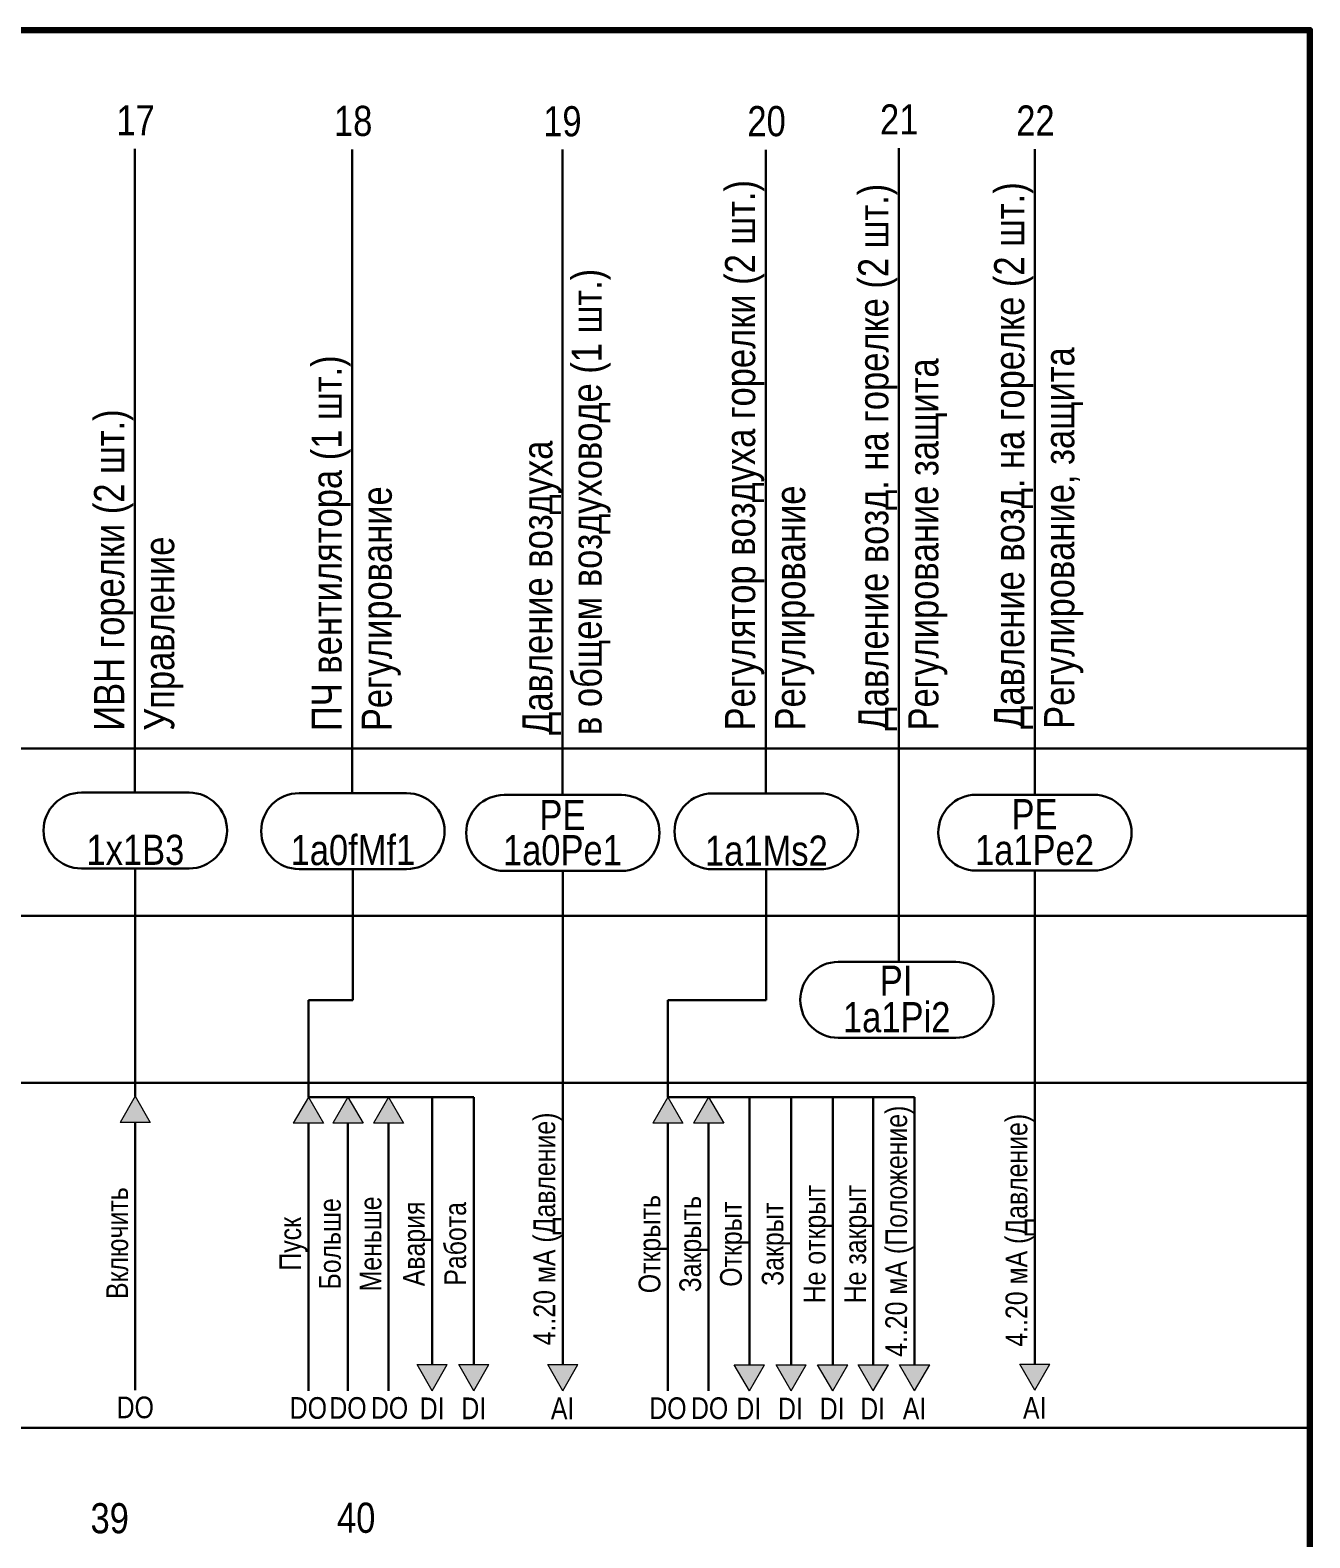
# Model space of a CAD drawing. Header units: millimetres. Extents: x -6000 to 26000, y -6000 to 26000.
# Drawn here: x 308.8 to 415, y -1065.1 to -940 of the extents above; entities that cross this region are included whole.
import ezdxf

# ---------------------------------------------------------------- set-up
doc = ezdxf.new("R2010")
doc.units = ezdxf.units.MM
doc.header["$MEASUREMENT"] = 0
for name, color, linetype, lineweight in [('0_Ном._пера__246', 7, 'Continuous', 100), ('2D - Общий_Ном._пера__1', 7, 'Continuous', 15), ('2D - Общий_Ном._пера__21', 7, 'Continuous', 30), ('Аннотация - Текст_Ном._пера__1', 7, 'Continuous', 15)]:
    doc.layers.add(name, color=color, linetype=linetype, lineweight=lineweight)
doc.layers.add('2D - Общий', color=7, linetype='Continuous')
doc.styles.add('СГЕНЕРИР_СТИЛЬ_1', font='')
doc.styles.get('СГЕНЕРИР_СТИЛЬ_1').set_extended_font_data('Arial Narrow')

# ---------------------------------------------------------------- blocks, each defined once
blk = doc.blocks.new('Линия_37', base_point=(317.49, -1028.48))
at = {"layer": '2D - Общий', "linetype": 'Continuous', "lineweight": 0, "true_color": 0x000000}
blk.add_hatch(color=18, dxfattribs=at).paths.add_polyline_path([(317.49, -1028.48), (316.24, -1030.65), (318.74, -1030.65)])
at = {"layer": '2D - Общий_Ном._пера__1', "color": 7, "linetype": 'Continuous', "lineweight": 15}
for p, q in [((317.49, -1028.48), (316.24, -1030.65)), ((317.49, -1028.48), (318.74, -1030.65)), ((318.74, -1030.65), (316.24, -1030.65))]:
    blk.add_line(p, q, dxfattribs=at)
at = {"layer": '2D - Общий_Ном._пера__21', "color": 7, "linetype": 'Continuous', "lineweight": 30}
blk.add_line((317.49, -1030.65), (317.49, -1052.86), dxfattribs=at)
blk = doc.blocks.new('Линия_42', base_point=(361.71, -1028.55))
at = {"layer": '2D - Общий', "linetype": 'Continuous', "lineweight": 0, "true_color": 0x000000}
blk.add_hatch(color=18, dxfattribs=at).paths.add_polyline_path([(361.71, -1028.55), (360.46, -1030.72), (362.96, -1030.72)])
at = {"layer": '2D - Общий_Ном._пера__1', "color": 7, "linetype": 'Continuous', "lineweight": 15}
for p, q in [((361.71, -1028.55), (360.46, -1030.72)), ((361.71, -1028.55), (362.96, -1030.72)), ((362.96, -1030.72), (360.46, -1030.72))]:
    blk.add_line(p, q, dxfattribs=at)
at = {"layer": '2D - Общий_Ном._пера__21', "color": 7, "linetype": 'Continuous', "lineweight": 30}
blk.add_line((361.71, -1030.72), (361.71, -1052.94), dxfattribs=at)
blk = doc.blocks.new('Линия_43', base_point=(365.09, -1028.55))
at = {"layer": '2D - Общий', "linetype": 'Continuous', "lineweight": 0, "true_color": 0x000000}
blk.add_hatch(color=18, dxfattribs=at).paths.add_polyline_path([(365.09, -1028.55), (363.84, -1030.72), (366.34, -1030.72)])
at = {"layer": '2D - Общий_Ном._пера__1', "color": 7, "linetype": 'Continuous', "lineweight": 15}
for p, q in [((365.09, -1028.55), (363.84, -1030.72)), ((365.09, -1028.55), (366.34, -1030.72)), ((366.34, -1030.72), (363.84, -1030.72))]:
    blk.add_line(p, q, dxfattribs=at)
at = {"layer": '2D - Общий_Ном._пера__21', "color": 7, "linetype": 'Continuous', "lineweight": 30}
blk.add_line((365.09, -1030.72), (365.09, -1052.94), dxfattribs=at)
blk = doc.blocks.new('Линия_44', base_point=(368.47, -1028.55))
at = {"layer": '2D - Общий', "linetype": 'Continuous', "lineweight": 0, "true_color": 0x000000}
blk.add_hatch(color=18, dxfattribs=at).paths.add_polyline_path([(368.47, -1052.94), (369.72, -1050.77), (367.22, -1050.77)])
at = {"layer": '2D - Общий_Ном._пера__1', "color": 7, "linetype": 'Continuous', "lineweight": 15}
for p, q in [((367.22, -1050.77), (369.72, -1050.77)), ((368.47, -1052.94), (367.22, -1050.77)), ((368.47, -1052.94), (369.72, -1050.77))]:
    blk.add_line(p, q, dxfattribs=at)
at = {"layer": '2D - Общий_Ном._пера__21', "color": 7, "linetype": 'Continuous', "lineweight": 30}
blk.add_line((368.47, -1028.55), (368.47, -1050.77), dxfattribs=at)
blk = doc.blocks.new('Линия_45', base_point=(371.94, -1028.55))
at = {"layer": '2D - Общий', "linetype": 'Continuous', "lineweight": 0, "true_color": 0x000000}
blk.add_hatch(color=18, dxfattribs=at).paths.add_polyline_path([(371.94, -1052.94), (373.19, -1050.77), (370.69, -1050.77)])
at = {"layer": '2D - Общий_Ном._пера__1', "color": 7, "linetype": 'Continuous', "lineweight": 15}
for p, q in [((370.69, -1050.77), (373.19, -1050.77)), ((371.94, -1052.94), (370.69, -1050.77)), ((371.94, -1052.94), (373.19, -1050.77))]:
    blk.add_line(p, q, dxfattribs=at)
at = {"layer": '2D - Общий_Ном._пера__21', "color": 7, "linetype": 'Continuous', "lineweight": 30}
blk.add_line((371.94, -1028.55), (371.94, -1050.77), dxfattribs=at)
blk = doc.blocks.new('Линия_46', base_point=(375.39, -1028.55))
at = {"layer": '2D - Общий', "linetype": 'Continuous', "lineweight": 0, "true_color": 0x000000}
blk.add_hatch(color=18, dxfattribs=at).paths.add_polyline_path([(375.39, -1052.94), (376.64, -1050.77), (374.14, -1050.77)])
at = {"layer": '2D - Общий_Ном._пера__1', "color": 7, "linetype": 'Continuous', "lineweight": 15}
for p, q in [((374.14, -1050.77), (376.64, -1050.77)), ((375.39, -1052.94), (374.14, -1050.77)), ((375.39, -1052.94), (376.64, -1050.77))]:
    blk.add_line(p, q, dxfattribs=at)
at = {"layer": '2D - Общий_Ном._пера__21', "color": 7, "linetype": 'Continuous', "lineweight": 30}
blk.add_line((375.39, -1028.55), (375.39, -1050.77), dxfattribs=at)
blk = doc.blocks.new('Линия_47', base_point=(378.76, -1028.55))
at = {"layer": '2D - Общий', "linetype": 'Continuous', "lineweight": 0, "true_color": 0x000000}
blk.add_hatch(color=18, dxfattribs=at).paths.add_polyline_path([(378.76, -1052.94), (380.01, -1050.77), (377.51, -1050.77)])
at = {"layer": '2D - Общий_Ном._пера__1', "color": 7, "linetype": 'Continuous', "lineweight": 15}
for p, q in [((377.51, -1050.77), (380.01, -1050.77)), ((378.76, -1052.94), (377.51, -1050.77)), ((378.76, -1052.94), (380.01, -1050.77))]:
    blk.add_line(p, q, dxfattribs=at)
at = {"layer": '2D - Общий_Ном._пера__21', "color": 7, "linetype": 'Continuous', "lineweight": 30}
blk.add_line((378.76, -1028.55), (378.76, -1050.77), dxfattribs=at)
blk = doc.blocks.new('Линия_48', base_point=(382.19, -1028.55))
at = {"layer": '2D - Общий', "linetype": 'Continuous', "lineweight": 0, "true_color": 0x000000}
blk.add_hatch(color=18, dxfattribs=at).paths.add_polyline_path([(382.19, -1052.94), (383.44, -1050.77), (380.94, -1050.77)])
at = {"layer": '2D - Общий_Ном._пера__1', "color": 7, "linetype": 'Continuous', "lineweight": 15}
for p, q in [((380.94, -1050.77), (383.44, -1050.77)), ((382.19, -1052.94), (380.94, -1050.77)), ((382.19, -1052.94), (383.44, -1050.77))]:
    blk.add_line(p, q, dxfattribs=at)
at = {"layer": '2D - Общий_Ном._пера__21', "color": 7, "linetype": 'Continuous', "lineweight": 30}
blk.add_line((382.19, -1028.55), (382.19, -1050.77), dxfattribs=at)
blk = doc.blocks.new('Линия_72', base_point=(392.17, -1028.5))
at = {"layer": '2D - Общий', "linetype": 'Continuous', "lineweight": 0, "true_color": 0x000000}
blk.add_hatch(color=18, dxfattribs=at).paths.add_polyline_path([(392.17, -1052.88), (393.42, -1050.72), (390.92, -1050.72)])
at = {"layer": '2D - Общий_Ном._пера__1', "color": 7, "linetype": 'Continuous', "lineweight": 15}
for p, q in [((390.92, -1050.72), (393.42, -1050.72)), ((392.17, -1052.88), (390.92, -1050.72)), ((392.17, -1052.88), (393.42, -1050.72))]:
    blk.add_line(p, q, dxfattribs=at)
at = {"layer": '2D - Общий_Ном._пера__21', "color": 7, "linetype": 'Continuous', "lineweight": 30}
blk.add_line((392.17, -1028.5), (392.17, -1050.72), dxfattribs=at)
blk = doc.blocks.new('Линия_75', base_point=(335.15, -1028.54))
at = {"layer": '2D - Общий', "linetype": 'Continuous', "lineweight": 0, "true_color": 0x000000}
blk.add_hatch(color=18, dxfattribs=at).paths.add_polyline_path([(335.15, -1028.54), (333.9, -1030.7), (336.4, -1030.7)])
at = {"layer": '2D - Общий_Ном._пера__1', "color": 7, "linetype": 'Continuous', "lineweight": 15}
for p, q in [((335.15, -1028.54), (333.9, -1030.7)), ((335.15, -1028.54), (336.4, -1030.7)), ((336.4, -1030.7), (333.9, -1030.7))]:
    blk.add_line(p, q, dxfattribs=at)
at = {"layer": '2D - Общий_Ном._пера__21', "color": 7, "linetype": 'Continuous', "lineweight": 30}
blk.add_line((335.15, -1030.7), (335.15, -1052.92), dxfattribs=at)
blk = doc.blocks.new('Линия_76', base_point=(338.52, -1028.54))
at = {"layer": '2D - Общий', "linetype": 'Continuous', "lineweight": 0, "true_color": 0x000000}
blk.add_hatch(color=18, dxfattribs=at).paths.add_polyline_path([(338.52, -1028.54), (337.27, -1030.7), (339.77, -1030.7)])
at = {"layer": '2D - Общий_Ном._пера__1', "color": 7, "linetype": 'Continuous', "lineweight": 15}
for p, q in [((338.52, -1028.54), (337.27, -1030.7)), ((338.52, -1028.54), (339.77, -1030.7)), ((339.77, -1030.7), (337.27, -1030.7))]:
    blk.add_line(p, q, dxfattribs=at)
at = {"layer": '2D - Общий_Ном._пера__21', "color": 7, "linetype": 'Continuous', "lineweight": 30}
blk.add_line((338.52, -1030.7), (338.52, -1052.92), dxfattribs=at)
blk = doc.blocks.new('Линия_77', base_point=(342.13, -1028.54))
at = {"layer": '2D - Общий', "linetype": 'Continuous', "lineweight": 0, "true_color": 0x000000}
blk.add_hatch(color=18, dxfattribs=at).paths.add_polyline_path([(342.13, -1052.92), (343.38, -1050.75), (340.88, -1050.75)])
at = {"layer": '2D - Общий_Ном._пера__1', "color": 7, "linetype": 'Continuous', "lineweight": 15}
for p, q in [((340.88, -1050.75), (343.38, -1050.75)), ((342.13, -1052.92), (340.88, -1050.75)), ((342.13, -1052.92), (343.38, -1050.75))]:
    blk.add_line(p, q, dxfattribs=at)
at = {"layer": '2D - Общий_Ном._пера__21', "color": 7, "linetype": 'Continuous', "lineweight": 30}
blk.add_line((342.13, -1028.54), (342.13, -1050.75), dxfattribs=at)
blk = doc.blocks.new('Линия_78', base_point=(345.59, -1028.54))
at = {"layer": '2D - Общий', "linetype": 'Continuous', "lineweight": 0, "true_color": 0x000000}
blk.add_hatch(color=18, dxfattribs=at).paths.add_polyline_path([(345.59, -1052.92), (346.84, -1050.75), (344.34, -1050.75)])
at = {"layer": '2D - Общий_Ном._пера__1', "color": 7, "linetype": 'Continuous', "lineweight": 15}
for p, q in [((344.34, -1050.75), (346.84, -1050.75)), ((345.59, -1052.92), (344.34, -1050.75)), ((345.59, -1052.92), (346.84, -1050.75))]:
    blk.add_line(p, q, dxfattribs=at)
at = {"layer": '2D - Общий_Ном._пера__21', "color": 7, "linetype": 'Continuous', "lineweight": 30}
blk.add_line((345.59, -1028.54), (345.59, -1050.75), dxfattribs=at)
blk = doc.blocks.new('Линия_79', base_point=(352.98, -1028.54))
at = {"layer": '2D - Общий', "linetype": 'Continuous', "lineweight": 0, "true_color": 0x000000}
blk.add_hatch(color=18, dxfattribs=at).paths.add_polyline_path([(352.98, -1052.92), (354.23, -1050.75), (351.73, -1050.75)])
at = {"layer": '2D - Общий_Ном._пера__1', "color": 7, "linetype": 'Continuous', "lineweight": 15}
for p, q in [((351.73, -1050.75), (354.23, -1050.75)), ((352.98, -1052.92), (351.73, -1050.75)), ((352.98, -1052.92), (354.23, -1050.75))]:
    blk.add_line(p, q, dxfattribs=at)
at = {"layer": '2D - Общий_Ном._пера__21', "color": 7, "linetype": 'Continuous', "lineweight": 30}
blk.add_line((352.98, -1028.54), (352.98, -1050.75), dxfattribs=at)
blk = doc.blocks.new('Линия_80', base_point=(331.86, -1028.54))
at = {"layer": '2D - Общий', "linetype": 'Continuous', "lineweight": 0, "true_color": 0x000000}
blk.add_hatch(color=18, dxfattribs=at).paths.add_polyline_path([(331.86, -1028.54), (330.61, -1030.7), (333.11, -1030.7)])
at = {"layer": '2D - Общий_Ном._пера__1', "color": 7, "linetype": 'Continuous', "lineweight": 15}
for p, q in [((331.86, -1028.54), (330.61, -1030.7)), ((331.86, -1028.54), (333.11, -1030.7)), ((333.11, -1030.7), (330.61, -1030.7))]:
    blk.add_line(p, q, dxfattribs=at)
at = {"layer": '2D - Общий_Ном._пера__21', "color": 7, "linetype": 'Continuous', "lineweight": 30}
blk.add_line((331.86, -1030.7), (331.86, -1052.92), dxfattribs=at)

msp = doc.modelspace()

# ---------------------------------------------------------------- linework, layer by layer
at = {"layer": '0_Ном._пера__246', "color": 7, "linetype": 'Continuous', "lineweight": 100, "flags": 128}
msp.add_lwpolyline([(415, -1226.99), (415, -939.99), (20, -939.99), (20, -1226.99)], close=True, dxfattribs=at)
at = {"layer": '2D - Общий_Ном._пера__21', "color": 7, "linetype": 'Continuous', "lineweight": 30}
for p, q in [((380.89, -1017.33), (380.89, -949.78)), ((317.45, -1003.27), (317.45, -949.84)), ((335.51, -1003.32), (335.51, -949.89)), ((352.95, -1003.47), (352.95, -949.89)), ((369.83, -1003.34), (369.83, -949.91)), ((392.17, -1003.46), (392.17, -949.86)), ((20, -999.62), (415, -999.62)), ((313.02, -1003.27), (321.96, -1003.27)), ((331.09, -1003.32), (340.02, -1003.32)), ((348.11, -1003.47), (357.86, -1003.47)), ((365.41, -1003.34), (374.34, -1003.34)), ((387.3, -1003.46), (397.05, -1003.46)), ((313.02, -1009.57), (321.96, -1009.57)), ((317.49, -1009.57), (317.49, -1028.48)), ((331.09, -1009.62), (340.02, -1009.62)), ((335.55, -1009.62), (335.55, -1020.49)), ((348.11, -1009.77), (357.86, -1009.77)), ((352.98, -1009.77), (352.98, -1028.54)), ((365.41, -1009.64), (374.34, -1009.64)), ((369.87, -1009.64), (369.87, -1020.49)), ((387.3, -1009.75), (397.05, -1009.75)), ((392.17, -1009.75), (392.17, -1028.5)), ((20, -1013.49), (415, -1013.49)), ((375.85, -1017.33), (385.6, -1017.33)), ((335.55, -1020.49), (331.86, -1020.49)), ((331.86, -1020.49), (331.86, -1028.54)), ((369.87, -1020.49), (361.71, -1020.49)), ((361.71, -1020.49), (361.71, -1028.55)), ((375.85, -1023.62), (385.6, -1023.62)), ((20, -1027.37), (415, -1027.37)), ((331.86, -1028.54), (345.59, -1028.54)), ((361.71, -1028.55), (382.19, -1028.55)), ((20, -1055.99), (415, -1055.99))]:
    msp.add_line(p, q, dxfattribs=at)
for centre, start, end in [((313.02, -1006.42), 90, 270), ((321.96, -1006.42), 270, 90), ((331.09, -1006.47), 90, 270), ((340.02, -1006.47), 270, 90), ((348.11, -1006.62), 90, 270), ((357.86, -1006.62), 270, 90), ((365.41, -1006.49), 90, 270), ((374.34, -1006.49), 270, 90), ((387.3, -1006.6), 90, 270), ((397.05, -1006.6), 270, 90), ((375.85, -1020.48), 90, 270), ((385.6, -1020.48), 270, 90)]:
    msp.add_arc(centre, 3.15, start, end, dxfattribs=at)

# ---------------------------------------------------------------- block references
at = {"layer": '2D - Общий', "color": 7, "linetype": 'Continuous', "lineweight": 30}
for name, p in [('Линия_37', (317.49, -1028.48)), ('Линия_80', (331.86, -1028.54)), ('Линия_75', (335.15, -1028.54)), ('Линия_76', (338.52, -1028.54)), ('Линия_77', (342.13, -1028.54)), ('Линия_78', (345.59, -1028.54)), ('Линия_79', (352.98, -1028.54)), ('Линия_42', (361.71, -1028.55)), ('Линия_43', (365.09, -1028.55)), ('Линия_44', (368.47, -1028.55)), ('Линия_45', (371.94, -1028.55)), ('Линия_46', (375.39, -1028.55)), ('Линия_47', (378.76, -1028.55)), ('Линия_48', (382.19, -1028.55)), ('Линия_72', (392.17, -1028.5))]:
    msp.add_blockref(name, p, dxfattribs=at)

# ---------------------------------------------------------------- texts
at = {"layer": 'Аннотация - Текст_Ном._пера__1', "color": 7, "linetype": 'Continuous', "lineweight": 15, "attachment_point": 2, "style": 'СГЕНЕРИР_СТИЛЬ_1'}
for s, insert, char_height in [('\\A1;{\\pqc;\\fArial Narrow|b0|i0|c204|p34;17}', (317.52, -946.22), 2.5), ('\\A1;{\\pqc;\\fArial Narrow|b0|i0|c204|p34;1\\fArial Narrow|b0|i0|c204|p34;8}', (335.58, -946.27), 2.5), ('\\A1;{\\pqc;\\fArial Narrow|b0|i0|c204|p34;19}', (352.95, -946.3), 2.5), ('\\A1;{\\pqc;\\fArial Narrow|b0|i0|c204|p34;2\\fArial Narrow|b0|i0|c204|p34;0}', (369.9, -946.29), 2.5), ('\\A1;{\\pqc;\\fArial Narrow|b0|i0|c204|p34;2\\fArial Narrow|b0|i0|c204|p34;1}', (380.91, -946.15), 2.5), ('\\A1;{\\pqc;\\fArial Narrow|b0|i0|c204|p34;2\\fArial Narrow|b0|i0|c204|p34;2}', (392.22, -946.24), 2.5), ('\\A1;{\\pqc;\\fArial Narrow|b0|i0|c204|p34;P\\fArial Narrow|b0|i0|c204|p34;E}', (352.95, -1003.89), 2.5), ('\\A1;{\\pqc;\\fArial Narrow|b0|i0|c204|p34;P\\fArial Narrow|b0|i0|c204|p34;E}', (392.14, -1003.81), 2.5), ('\\A1;{\\pqc;\\fArial Narrow|b0|i0|c204|p34;1x1B3}', (317.5, -1006.77), 2.5), ('\\A1;{\\pqc;\\fArial Narrow|b0|i0|c204|p34;1a0fMf1}', (335.56, -1006.79), 2.5), ('\\A1;{\\pqc;\\fArial Narrow|b0|i0|c204|p34;1a0Pe1}', (352.95, -1006.8), 2.5), ('\\A1;{\\pqc;\\fArial Narrow|b0|i0|c204|p34;1a1Ms2}', (369.88, -1006.84), 2.5), ('\\A1;{\\pqc;\\fArial Narrow|b0|i0|c204|p34;1a1Pe\\fArial Narrow|b0|i0|c204|p34;2}', (392.14, -1006.78), 2.5), ('\\A1;{\\pqc;\\fArial Narrow|b0|i0|c204|p34;P\\fArial Narrow|b0|i0|c204|p34;I}', (380.65, -1017.63), 2.5), ('\\A1;{\\pqc;\\fArial Narrow|b0|i0|c204|p34;1a1Pi\\fArial Narrow|b0|i0|c204|p34;2}', (380.7, -1020.66), 2.5), ('\\A1;{\\pqc;\\fArial Narrow|b0|i0|c204|p34;DO}', (317.49, -1053.4), 1.8), ('\\A1;{\\pqc;\\fArial Narrow|b0|i0|c204|p34;DO}', (331.86, -1053.45), 1.8), ('\\A1;{\\pqc;\\fArial Narrow|b0|i0|c204|p34;DO}', (335.15, -1053.45), 1.8), ('\\A1;{\\pqc;\\fArial Narrow|b0|i0|c204|p34;D\\fArial Narrow|b0|i0|c204|p34;O}', (338.6, -1053.45), 1.8), ('\\A1;{\\pqc;\\fArial Narrow|b0|i0|c204|p34;DI}', (342.13, -1053.48), 1.8), ('\\A1;{\\pqc;\\fArial Narrow|b0|i0|c204|p34;DI}', (345.59, -1053.48), 1.8), ('\\A1;{\\pqc;\\fArial Narrow|b0|i0|c204|p34;AI}', (352.97, -1053.48), 1.8), ('\\A1;{\\pqc;\\fArial Narrow|b0|i0|c204|p34;DO}', (361.71, -1053.47), 1.8), ('\\A1;{\\pqc;\\fArial Narrow|b0|i0|c204|p34;D\\fArial Narrow|b0|i0|c204|p34;O}', (365.17, -1053.47), 1.8), ('\\A1;{\\pqc;\\fArial Narrow|b0|i0|c204|p34;DI}', (368.42, -1053.5), 1.8), ('\\A1;{\\pqc;\\fArial Narrow|b0|i0|c204|p34;DI}', (371.88, -1053.5), 1.8), ('\\A1;{\\pqc;\\fArial Narrow|b0|i0|c204|p34;DI}', (375.34, -1053.5), 1.8), ('\\A1;{\\pqc;\\fArial Narrow|b0|i0|c204|p34;DI}', (378.7, -1053.5), 1.8), ('\\A1;{\\pqc;\\fArial Narrow|b0|i0|c204|p34;AI}', (382.18, -1053.5), 1.8), ('\\A1;{\\pqc;\\fArial Narrow|b0|i0|c204|p34;AI}', (392.16, -1053.45), 1.8), ('\\A1;{\\pqc;\\fArial Narrow|b0|i0|c204|p34;39}', (315.37, -1062.25), 2.5), ('\\A1;{\\pqc;\\fArial Narrow|b0|i0|c204|p34;4\\fArial Narrow|b0|i0|c204|p34;0}', (335.83, -1062.21), 2.5)]:
    msp.add_mtext(s, dxfattribs=dict(at, insert=insert, char_height=char_height))
at = {"layer": 'Аннотация - Текст_Ном._пера__1', "color": 7, "linetype": 'Continuous', "lineweight": 15, "char_height": 2.5, "rotation": 90, "style": 'СГЕНЕРИР_СТИЛЬ_1'}
for s, insert, attachment_point, line_spacing_factor in [('\\A1;{\\pqc;\\fArial Narrow|b0|i0|c204|p34;Рег\\fArial Narrow|b0|i0|c204|p34;улятор\\fArial Narrow|b0|i0|c204|p34; воздуха горелки (\\fArial Narrow|b0|i0|c204|p34;2 шт.\\fArial Narrow|b0|i0|c204|p34;)\\P\\pql;\\fArial Narrow|b0|i0|c204|p34;Регулирование}', (366.45, -975.27), 2, 0.996562), ('\\A1;{\\pqc;\\fArial Narrow|b0|i0|c204|p34;Давление возд. на горелке (\\fArial Narrow|b0|i0|c204|p34;2 шт.\\fArial Narrow|b0|i0|c204|p34;)\\P\\pql;\\fArial Narrow|b0|i0|c204|p34;Регулирование защита}', (377.51, -975.43), 2, 0.996562), ('\\A1;{\\pqc;\\fArial Narrow|b0|i0|c204|p34;Давление возд. на горелке (\\fArial Narrow|b0|i0|c204|p34;2 шт.\\fArial Narrow|b0|i0|c204|p34;)\\P\\pql;\\fArial Narrow|b0|i0|c204|p34;Регулирование, защита}', (388.79, -975.3), 2, 0.996562), ('\\A1;{\\pql;\\fArial Narrow|b0|i0|c204|p34;Давление воздуха\\P\\pql;\\fArial Narrow|b0|i0|c204|p34;в общем\\fArial Narrow|b0|i0|c204|p34; \\fArial Narrow|b0|i0|c204|p34;воздуховоде (\\fArial Narrow|b0|i0|c204|p34;1 шт.\\fArial Narrow|b0|i0|c204|p34;)}', (349.62, -998.49), 1, 0.982914), ('\\A1;{\\pqc;\\fArial Narrow|b0|i0|c204|p34;ПЧ \\fArial Narrow|b0|i0|c204|p34;вентилятора \\fArial Narrow|b0|i0|c204|p34;(\\fArial Narrow|b0|i0|c204|p34;1 шт.\\fArial Narrow|b0|i0|c204|p34;)\\P\\pql;\\fArial Narrow|b0|i0|c204|p34;Регулирование}', (332.13, -982.58), 2, 0.996562), ('\\A1;{\\pqc;\\fArial Narrow|b0|i0|c204|p34;ИВН горелки\\fArial Narrow|b0|i0|c204|p34; (\\fArial Narrow|b0|i0|c204|p34;2 шт.\\fArial Narrow|b0|i0|c204|p34;)\\P\\pql;\\fArial Narrow|b0|i0|c204|p34;Управление}', (314.07, -984.8), 2, 0.996429)]:
    msp.add_mtext(s, dxfattribs=dict(at, insert=insert, attachment_point=attachment_point, line_spacing_factor=line_spacing_factor))
at = {"layer": 'Аннотация - Текст_Ном._пера__1', "color": 7, "linetype": 'Continuous', "lineweight": 15, "char_height": 1.8, "attachment_point": 2, "rotation": 90, "style": 'СГЕНЕРИР_СТИЛЬ_1'}
for s, insert in [('\\A1;{\\pqc;\\fArial Narrow|b0|i0|c204|p34;4..20 мА\\fArial Narrow|b0|i0|c204|p34; (Положение)}', (379.76, -1039.68)), ('\\A1;{\\pqc;\\fArial Narrow|b0|i0|c204|p34;4..20 мА (\\fArial Narrow|b0|i0|c204|p34;Давление\\fArial Narrow|b0|i0|c204|p34;)}', (350.55, -1039.49)), ('\\A1;{\\pqc;\\fArial Narrow|b0|i0|c204|p34;4..20 мА\\fArial Narrow|b0|i0|c204|p34; (Давление)}', (389.74, -1039.6)), ('\\A1;{\\pqc;\\fArial Narrow|b0|i0|c204|p34;Включить}', (315.09, -1040.67)), ('\\A1;{\\pqc;\\fArial Narrow|b0|i0|c204|p34;Не о\\fArial Narrow|b0|i0|c204|p34;ткрыт}', (372.99, -1040.75)), ('\\A1;{\\pqc;\\fArial Narrow|b0|i0|c204|p34;Не закрыт}', (376.36, -1040.75)), ('\\A1;{\\pqc;\\fArial Narrow|b0|i0|c204|p34;Больше}', (332.74, -1040.73)), ('\\A1;{\\pqc;\\fArial Narrow|b0|i0|c204|p34;Меньше}', (336.12, -1040.73)), ('\\A1;{\\pqc;\\fArial Narrow|b0|i0|c204|p34;Авария}', (339.72, -1040.73)), ('\\A1;{\\pqc;\\fArial Narrow|b0|i0|c204|p34;Работа}', (343.15, -1040.73)), ('\\A1;{\\pqc;\\fArial Narrow|b0|i0|c204|p34;Открыть}', (359.28, -1040.75)), ('\\A1;{\\pqc;\\fArial Narrow|b0|i0|c204|p34;Закрыть}', (362.66, -1040.75)), ('\\A1;{\\pqc;\\fArial Narrow|b0|i0|c204|p34;Открыт}', (366.04, -1040.75)), ('\\A1;{\\pqc;\\fArial Narrow|b0|i0|c204|p34;Закрыт}', (369.5, -1040.75)), ('\\A1;{\\pqc;\\fArial Narrow|b0|i0|c204|p34;Пуск}', (329.46, -1040.73))]:
    msp.add_mtext(s, dxfattribs=dict(at, insert=insert))

doc.saveas('drawing.dxf')
